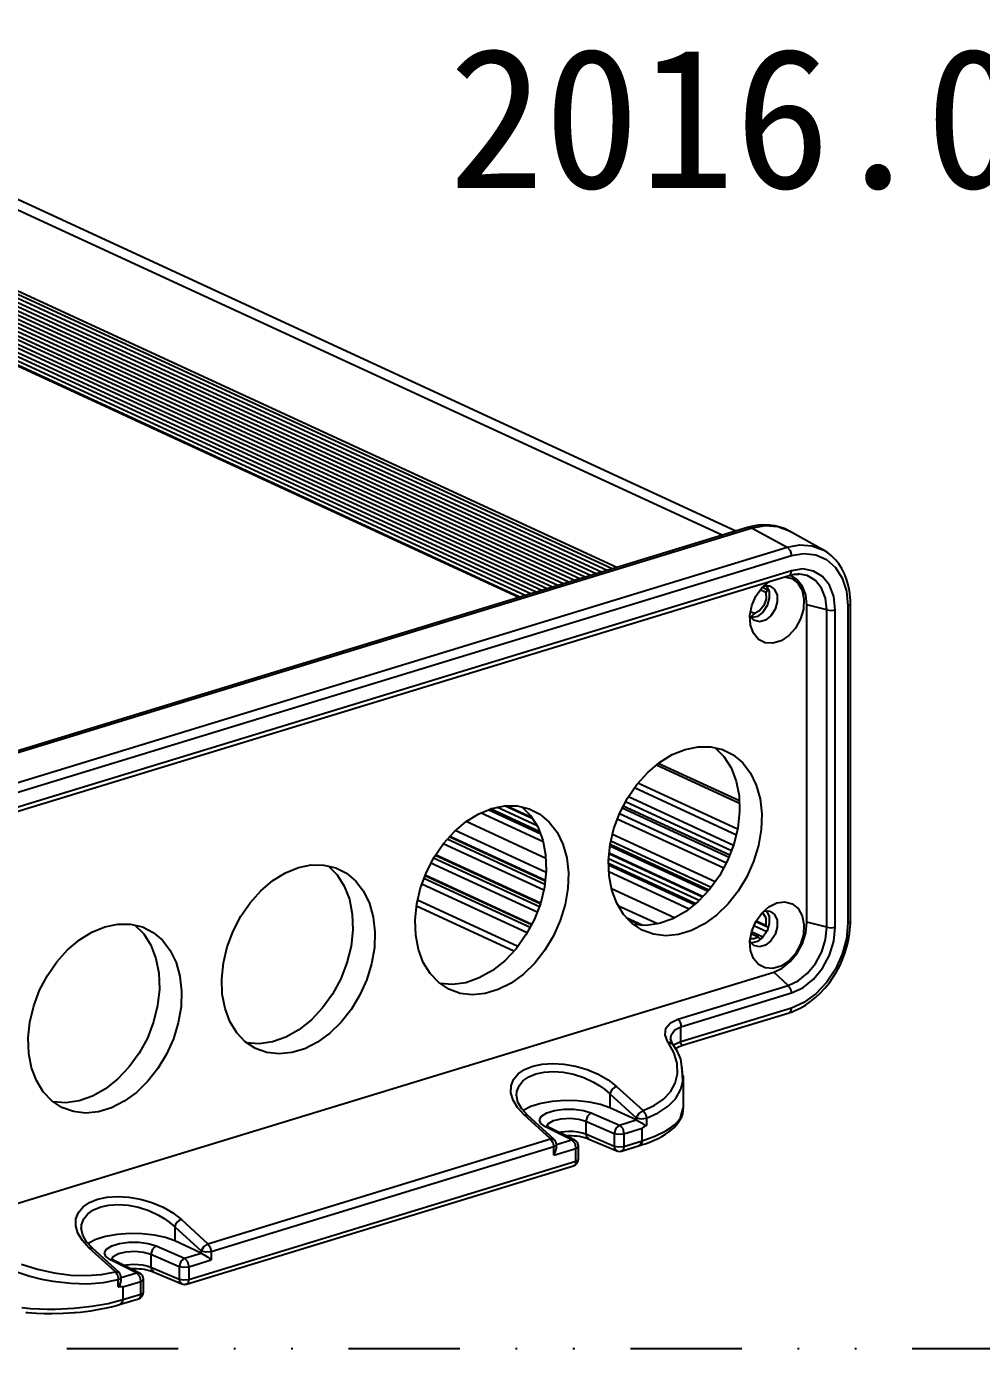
# Model space of a CAD drawing. Header units: millimetres. Extents: x 555 to 820, y -31 to 211.
# Drawn here: x 633.1 to 687.6, y -31.5 to 43.9 of the extents above; entities that cross this region are included whole.
import ezdxf
from ezdxf.enums import TextEntityAlignment as Align

# ---------------------------------------------------------------- set-up
doc = ezdxf.new("R2010")
doc.units = ezdxf.units.MM
doc.linetypes.add('DIVIDE', pattern=[31.75, 12.7, -6.35, 0, -6.35, 0, -6.35])
doc.layers.add('1', color=7, linetype='Continuous')
doc.layers.add('text', color=212, linetype='Continuous', lineweight=20)
doc.styles.add('宋体', font='SimSun.ttf', dxfattribs={"height": 15})

# ---------------------------------------------------------------- blocks, each defined once
blk = doc.blocks.new('A$C312572CB')
at = {"layer": '1', "color": 7}
for p, q in [((144.709, 55.453), (75.329, 87.457)), ((145.687, 55.751), (76.64, 87.602)), ((136.095, 52.821), (66.715, 84.825)), ((136.492, 52.942), (67.112, 84.947)), ((136.87, 53.058), (67.49, 85.062)), ((137.185, 53.154), (67.806, 85.158)), ((132.992, 51.873), (63.612, 83.877)), ((133.39, 51.994), (64.01, 83.999)), ((133.768, 52.11), (64.388, 84.114)), ((134.165, 52.231), (64.785, 84.236)), ((134.543, 52.347), (65.164, 84.351)), ((134.941, 52.468), (65.561, 84.473)), ((135.319, 52.584), (65.939, 84.588)), ((135.716, 52.705), (66.337, 84.71)), ((130.205, 51.021), (60.825, 83.026)), ((130.287, 51.046), (60.907, 83.051)), ((130.665, 51.162), (61.286, 83.167)), ((131.063, 51.283), (61.683, 83.288)), ((131.441, 51.399), (62.061, 83.404)), ((131.838, 51.52), (62.459, 83.525)), ((132.217, 51.636), (62.837, 83.641)), ((132.614, 51.757), (63.234, 83.762)), ((146.506, 56.001), (78.718, 35.29)), ((146.831, 55.955), (79.043, 35.244)), ((146.895, 56.102), (146.506, 56.001)), ((146.664, 56.013), (146.506, 56.001)), ((146.831, 55.955), (146.664, 56.013)), ((147.777, 56.126), (146.831, 55.955)), ((146.831, 55.955), (149.339, 54.605)), ((147.286, 56.165), (146.895, 56.102)), ((147.677, 56.191), (147.286, 56.165)), ((148.066, 56.177), (147.677, 56.191)), ((148.682, 56.053), (147.777, 56.126)), ((148.446, 56.122), (148.066, 56.177)), ((148.82, 56.032), (148.446, 56.122)), ((149.507, 55.74), (148.682, 56.053)), ((149.188, 55.908), (148.82, 56.032)), ((149.528, 55.728), (149.188, 55.908)), ((151.921, 54.398), (149.507, 55.74)), ((149.565, 55.702), (149.528, 55.728)), ((149.601, 55.676), (149.565, 55.702)), ((149.339, 54.605), (150.234, 54.769)), ((150.234, 54.769), (151.091, 54.707)), ((151.091, 54.707), (151.875, 54.422)), ((81.551, 33.894), (149.339, 54.605)), ((81.851, 33.293), (149.638, 54.004)), ((149.339, 54.605), (149.552, 54.363)), ((149.552, 54.363), (149.638, 54.004)), ((149.638, 54.004), (150.534, 54.158)), ((150.534, 54.158), (151.385, 54.062)), ((151.385, 54.062), (152.149, 53.722)), ((151.883, 54.417), (151.869, 54.422)), ((151.897, 54.411), (151.883, 54.417)), ((152.216, 54.227), (151.897, 54.411)), ((152.149, 53.722), (152.786, 53.155)), ((152.503, 53.984), (152.216, 54.227)), ((152.772, 53.711), (152.503, 53.984)), ((153.016, 53.413), (152.772, 53.711)), ((149.638, 52.933), (81.851, 32.221)), ((149.593, 52.714), (149.638, 52.933)), ((150.448, 53.053), (149.638, 52.933)), ((151.203, 52.91), (150.448, 53.053)), ((151.851, 52.514), (151.203, 52.91)), ((152.786, 53.155), (153.266, 52.389)), ((153.232, 53.08), (153.016, 53.413)), ((153.416, 52.718), (153.232, 53.08)), ((81.681, 31.889), (149.469, 52.6)), ((147.542, 51.72), (148.066, 52.172)), ((147.681, 51.863), (148.093, 51.845)), ((147.85, 51.882), (148.043, 51.481)), ((148.093, 51.845), (148.421, 51.616)), ((149.151, 52.503), (149.675, 52.372)), ((149.469, 52.6), (149.593, 52.714)), ((149.469, 52.6), (149.83, 52.679)), ((150.06, 52.275), (149.577, 52.578)), ((149.675, 52.372), (150.103, 52.039)), ((149.83, 52.679), (150.173, 52.687)), ((150.43, 51.806), (150.06, 52.275)), ((150.766, 52.583), (150.089, 52.699)), ((150.103, 52.039), (150.398, 51.534)), ((151.349, 52.239), (150.766, 52.583)), ((151.796, 51.689), (151.349, 52.239)), ((152.349, 51.891), (151.851, 52.514)), ((152.661, 51.085), (152.349, 51.891)), ((153.266, 52.389), (153.564, 51.463)), ((153.569, 52.33), (153.416, 52.718)), ((153.69, 51.922), (153.569, 52.33)), ((153.777, 51.495), (153.69, 51.922)), ((146.82, 50.441), (147.114, 51.126)), ((147.114, 51.126), (147.542, 51.72)), ((147.811, 51.368), (147.403, 51.557)), ((147.943, 51.566), (147.562, 51.742)), ((147.831, 50.918), (147.674, 50.453)), ((147.943, 51.566), (147.811, 51.368)), ((147.811, 51.368), (147.831, 50.918)), ((148.065, 50.974), (147.912, 50.446)), ((147.968, 51.608), (147.943, 51.566)), ((147.987, 51.654), (147.968, 51.608)), ((148.043, 51.481), (148.065, 50.974)), ((148.421, 51.616), (148.612, 51.215)), ((148.612, 51.215), (148.633, 50.71)), ((150.398, 51.534), (150.531, 50.903)), ((150.662, 51.2), (150.43, 51.806)), ((150.531, 50.903), (150.493, 50.202)), ((150.742, 50.498), (150.662, 51.2)), ((152.078, 50.972), (151.796, 51.689)), ((152.174, 50.139), (152.078, 50.972)), ((152.768, 50.149), (152.661, 51.085)), ((153.564, 51.463), (153.665, 50.423)), ((153.83, 51.054), (153.777, 51.495)), ((153.844, 50.813), (153.83, 51.054)), ((146.686, 49.728), (146.82, 50.441)), ((147, 49.871), (146.717, 50.002)), ((147.375, 50.076), (147, 49.871)), ((147.61, 49.987), (147.21, 49.674)), ((147.674, 50.453), (147.375, 50.076)), ((147.912, 50.446), (147.61, 49.987)), ((148.48, 50.184), (148.179, 49.727)), ((148.633, 50.71), (148.48, 50.184)), ((150.493, 50.202), (150.285, 49.494)), ((152.174, 50.139), (150.742, 50.498)), ((150.742, 27.883), (150.742, 50.498)), ((152.174, 50.139), (152.476, 50.107)), ((152.174, 27.523), (152.174, 50.139)), ((152.476, 50.107), (152.768, 50.149)), ((152.768, 27.534), (152.768, 50.149)), ((153.8, 50.488), (153.665, 50.423)), ((153.665, 50.423), (153.665, 27.808)), ((153.849, 50.569), (153.8, 50.488)), ((153.849, 50.569), (153.844, 50.813)), ((153.849, 27.954), (153.849, 50.569)), ((146.965, 49.401), (146.684, 49.702)), ((146.725, 49.051), (146.686, 49.728)), ((146.933, 48.47), (146.725, 49.051)), ((146.767, 49.593), (146.746, 49.603)), ((146.767, 49.593), (146.764, 49.58)), ((146.854, 49.772), (146.767, 49.593)), ((147.21, 49.674), (146.779, 49.561)), ((147, 49.871), (146.854, 49.772)), ((147.353, 49.299), (146.965, 49.401)), ((147.781, 49.414), (147.353, 49.299)), ((148.179, 49.727), (147.781, 49.414)), ((150.285, 49.494), (149.926, 48.843)), ((147.291, 48.038), (146.933, 48.47)), ((149.45, 48.306), (148.898, 47.933)), ((149.926, 48.843), (149.45, 48.306)), ((147.768, 47.793), (147.291, 48.038)), ((148.32, 47.757), (147.768, 47.793)), ((148.898, 47.933), (148.32, 47.757)), ((140.241, 39.27), (141.138, 39.824)), ((141.138, 39.824), (142.063, 40.2)), ((142.063, 40.2), (142.987, 40.388)), ((142.987, 40.388), (143.884, 40.383)), ((143.884, 40.383), (144.729, 40.185)), ((144.183, 40.336), (144.827, 39.691)), ((144.729, 40.185), (145.498, 39.799)), ((144.827, 39.691), (145.339, 38.884)), ((145.498, 39.799), (146.167, 39.237)), ((139.396, 38.555), (140.241, 39.27)), ((140.021, 39.104), (145.946, 36.371)), ((145.938, 36.527), (140.144, 39.199)), ((145.339, 38.884), (145.703, 37.941)), ((146.167, 39.237), (146.719, 38.514)), ((137.958, 36.729), (138.627, 37.7)), ((138.627, 37.7), (139.396, 38.555)), ((145.804, 34.513), (138.699, 37.79)), ((145.703, 37.941), (145.907, 36.889)), ((146.719, 38.514), (147.136, 37.652)), ((145.511, 33.359), (138.012, 36.818)), ((145.717, 34.097), (138.44, 37.454)), ((145.907, 36.889), (145.947, 35.761)), ((147.136, 37.652), (147.408, 36.675)), ((127.348, 35.61), (128.272, 35.987)), ((131.767, 34.167), (128.011, 35.9)), ((131.711, 34.311), (128.158, 35.95)), ((131.704, 34.33), (128.177, 35.957)), ((128.272, 35.987), (129.196, 36.175)), ((131.505, 34.756), (128.629, 36.082)), ((131.21, 35.244), (129.192, 36.175)), ((129.196, 36.175), (130.094, 36.17)), ((131.15, 35.328), (129.294, 36.184)), ((130.094, 36.17), (130.939, 35.972)), ((130.393, 36.123), (131.037, 35.478)), ((130.939, 35.972), (131.707, 35.586)), ((137.406, 35.669), (137.958, 36.729)), ((137.579, 36.039), (145.199, 32.524)), ((145.251, 32.652), (137.642, 36.162)), ((145.374, 32.966), (137.801, 36.459)), ((147.408, 36.675), (147.526, 35.612)), ((125.606, 34.342), (126.451, 35.057)), ((132.14, 32.418), (126.439, 35.048)), ((126.451, 35.057), (127.348, 35.61)), ((131.942, 33.617), (127.48, 35.676)), ((131.037, 35.478), (131.549, 34.671)), ((131.707, 35.586), (132.377, 35.023)), ((132.377, 35.023), (132.928, 34.301)), ((136.989, 34.552), (137.406, 35.669)), ((144.815, 31.729), (137.223, 35.231)), ((145.004, 32.098), (137.382, 35.614)), ((145.947, 35.761), (145.82, 34.592)), ((147.526, 35.612), (147.486, 34.493)), ((124.837, 33.487), (125.606, 34.342)), ((132.093, 30.804), (125.24, 33.965)), ((132.1, 30.853), (125.274, 34.002)), ((132.15, 31.418), (125.671, 34.406)), ((131.549, 34.671), (131.912, 33.727)), ((132.928, 34.301), (133.346, 33.439)), ((136.717, 33.409), (136.989, 34.552)), ((144.21, 30.75), (136.872, 34.136)), ((145.82, 34.592), (145.53, 33.416)), ((147.486, 34.493), (147.291, 33.35)), ((124.168, 32.515), (124.837, 33.487)), ((131.987, 30.158), (124.819, 33.465)), ((132.062, 30.58), (125.091, 33.796)), ((131.912, 33.727), (132.117, 32.676)), ((133.346, 33.439), (133.618, 32.462)), ((136.599, 32.274), (136.717, 33.409)), ((136.704, 33.335), (143.71, 30.103)), ((143.762, 30.166), (136.717, 33.415)), ((143.92, 30.362), (136.764, 33.663)), ((145.53, 33.416), (145.086, 32.27)), ((147.291, 33.35), (146.945, 32.216)), ((123.616, 31.456), (124.168, 32.515)), ((131.522, 28.589), (123.927, 32.092)), ((131.666, 28.979), (124.131, 32.454)), ((131.733, 29.185), (124.244, 32.64)), ((131.748, 29.231), (124.269, 32.681)), ((132.117, 32.676), (132.156, 31.548)), ((133.618, 32.462), (133.735, 31.399)), ((142.81, 29.191), (136.594, 32.059)), ((142.821, 29.201), (136.595, 32.074)), ((136.639, 31.179), (136.599, 32.274)), ((143.065, 29.423), (136.605, 32.403)), ((143.309, 29.663), (136.629, 32.744)), ((143.347, 29.701), (136.634, 32.798)), ((145.086, 32.27), (144.503, 31.189)), ((146.945, 32.216), (146.459, 31.123)), ((112.66, 30.843), (113.558, 31.397)), ((113.558, 31.397), (114.482, 31.773)), ((114.482, 31.773), (115.406, 31.962)), ((115.406, 31.962), (116.304, 31.957)), ((116.304, 31.957), (117.149, 31.758)), ((116.603, 31.91), (117.247, 31.264)), ((117.149, 31.758), (117.917, 31.372)), ((117.247, 31.264), (117.758, 30.458)), ((117.917, 31.372), (118.587, 30.81)), ((123.199, 30.338), (123.616, 31.456)), ((131.115, 27.686), (123.504, 31.197)), ((131.136, 27.729), (123.523, 31.241)), ((132.156, 31.548), (132.029, 30.378)), ((133.735, 31.399), (133.696, 30.279)), ((142.721, 29.114), (136.594, 31.94)), ((142.345, 28.819), (136.613, 31.463)), ((136.834, 30.155), (136.639, 31.179)), ((144.503, 31.189), (143.796, 30.206)), ((146.459, 31.123), (145.846, 30.104)), ((111.815, 30.129), (112.66, 30.843)), ((117.758, 30.458), (118.122, 29.514)), ((118.587, 30.81), (119.138, 30.088)), ((122.927, 29.196), (123.199, 30.338)), ((130.808, 27.133), (123.283, 30.605)), ((131.014, 27.495), (123.425, 30.996)), ((132.029, 30.378), (131.74, 29.203)), ((133.696, 30.279), (133.501, 29.136)), ((141.312, 28.188), (136.804, 30.267)), ((137.18, 29.232), (136.834, 30.155)), ((143.796, 30.206), (142.989, 29.35)), ((110.377, 28.302), (111.047, 29.273)), ((111.047, 29.273), (111.815, 30.129)), ((118.122, 29.514), (118.327, 28.462)), ((119.138, 30.088), (119.556, 29.225)), ((119.556, 29.225), (119.827, 28.249)), ((130.13, 26.149), (122.974, 29.45)), ((137.666, 28.437), (137.18, 29.232)), ((142.989, 29.35), (142.106, 28.648)), ((145.846, 30.104), (145.124, 29.187)), ((148.04, 28.983), (148.609, 29.259)), ((148.609, 29.259), (149.177, 29.33)), ((149.177, 29.33), (149.696, 29.19)), ((109.826, 27.242), (110.377, 28.302)), ((118.327, 28.462), (118.366, 27.334)), ((122.809, 28.06), (122.927, 29.196)), ((129.857, 25.818), (122.9, 29.027)), ((131.74, 29.203), (131.296, 28.057)), ((133.501, 29.136), (133.155, 28.002)), ((140.088, 27.756), (137.269, 29.056)), ((138.279, 27.792), (137.666, 28.437)), ((142.106, 28.648), (141.173, 28.121)), ((144.315, 28.399), (143.44, 27.763)), ((145.124, 29.187), (144.315, 28.399)), ((147.1, 27.93), (147.522, 28.526)), ((147.522, 28.526), (148.04, 28.983)), ((147.568, 28.577), (147.813, 28.19)), ((147.681, 28.692), (148.093, 28.673)), ((147.85, 28.71), (148.043, 28.31)), ((148.043, 28.31), (148.065, 27.802)), ((148.093, 28.673), (148.421, 28.444)), ((148.421, 28.444), (148.612, 28.044)), ((149.696, 29.19), (150.117, 28.852)), ((150.117, 28.852), (150.405, 28.344)), ((150.405, 28.344), (150.533, 27.713)), ((99.768, 27.184), (100.692, 27.56)), ((100.692, 27.56), (101.616, 27.748)), ((101.616, 27.748), (102.513, 27.743)), ((102.513, 27.743), (103.359, 27.545)), ((102.812, 27.696), (103.456, 27.051)), ((103.359, 27.545), (104.127, 27.159)), ((118.366, 27.334), (118.239, 26.165)), ((119.827, 28.249), (119.945, 27.185)), ((122.849, 26.965), (122.809, 28.06)), ((131.296, 28.057), (130.712, 26.976)), ((133.155, 28.002), (132.669, 26.91)), ((139.043, 27.65), (137.868, 28.192)), ((138.919, 27.655), (137.951, 28.101)), ((139.001, 27.316), (138.279, 27.792)), ((139.273, 27.651), (138.364, 27.723)), ((140.219, 27.786), (139.273, 27.651)), ((141.173, 28.121), (140.219, 27.786)), ((143.44, 27.763), (142.526, 27.296)), ((146.813, 27.247), (147.1, 27.93)), ((147.877, 27.203), (146.952, 27.63)), ((147.943, 27.525), (147.093, 27.917)), ((147.811, 27.642), (147.117, 27.962)), ((147.813, 28.19), (147.811, 27.642)), ((147.811, 27.642), (147.943, 27.525)), ((148.065, 27.802), (147.912, 27.275)), ((147.943, 27.525), (147.968, 27.498)), ((147.968, 27.498), (147.987, 27.465)), ((148.633, 27.538), (148.48, 27.013)), ((148.612, 28.044), (148.633, 27.538)), ((150.533, 27.713), (150.49, 27.015)), ((150.661, 27.127), (150.742, 27.883)), ((152.174, 27.523), (150.742, 27.883)), ((152.08, 26.641), (152.174, 27.523)), ((152.174, 27.523), (152.476, 27.492)), ((152.476, 27.492), (152.768, 27.534)), ((152.661, 26.533), (152.768, 27.534)), ((153.665, 27.808), (153.564, 26.706)), ((153.801, 27.873), (153.665, 27.808)), ((153.79, 27.079), (153.836, 27.546)), ((153.849, 27.954), (153.801, 27.873)), ((153.836, 27.546), (153.846, 27.75)), ((153.846, 27.75), (153.849, 27.954)), ((98.025, 25.915), (98.87, 26.63)), ((98.87, 26.63), (99.768, 27.184)), ((103.456, 27.051), (103.968, 26.244)), ((104.127, 27.159), (104.796, 26.597)), ((104.796, 26.597), (105.348, 25.874)), ((109.408, 26.125), (109.826, 27.242)), ((119.945, 27.185), (119.906, 26.066)), ((123.044, 25.941), (122.849, 26.965)), ((130.712, 26.976), (130.006, 25.993)), ((132.669, 26.91), (132.056, 25.891)), ((139.81, 27.023), (139.001, 27.316)), ((140.685, 26.921), (139.81, 27.023)), ((141.599, 27.013), (140.685, 26.921)), ((142.526, 27.296), (141.599, 27.013)), ((146.965, 26.229), (146.684, 26.53)), ((146.685, 26.538), (146.813, 27.247)), ((146.728, 25.865), (146.685, 26.538)), ((146.977, 26.694), (146.698, 26.691)), ((147.263, 26.819), (146.76, 27.051)), ((147.21, 26.503), (146.779, 26.39)), ((147.609, 26.816), (146.795, 27.191)), ((147.263, 26.819), (146.977, 26.694)), ((147.61, 26.816), (147.21, 26.503)), ((147.394, 26.702), (147.263, 26.819)), ((147.424, 26.682), (147.394, 26.702)), ((147.456, 26.668), (147.424, 26.682)), ((147.912, 27.275), (147.61, 26.816)), ((148.179, 26.555), (147.781, 26.243)), ((148.48, 27.013), (148.179, 26.555)), ((150.49, 27.015), (150.28, 26.311)), ((150.425, 26.373), (150.661, 27.127)), ((151.805, 25.762), (152.08, 26.641)), ((152.349, 25.536), (152.661, 26.533)), ((153.564, 26.706), (153.266, 25.599)), ((153.599, 26.141), (153.71, 26.609)), ((153.71, 26.609), (153.79, 27.079)), ((97.257, 25.06), (98.025, 25.915)), ((103.968, 26.244), (104.332, 25.301)), ((105.348, 25.874), (105.765, 25.012)), ((109.137, 24.982), (109.408, 26.125)), ((118.239, 26.165), (117.949, 24.989)), ((119.906, 26.066), (119.71, 24.923)), ((123.39, 25.019), (123.044, 25.941)), ((130.006, 25.993), (129.199, 25.137)), ((132.056, 25.891), (131.334, 24.974)), ((146.938, 25.29), (146.728, 25.865)), ((147.353, 26.128), (146.965, 26.229)), ((147.781, 26.243), (147.353, 26.128)), ((149.921, 25.664), (149.446, 25.132)), ((149.559, 25.073), (150.049, 25.672)), ((150.28, 26.311), (149.921, 25.664)), ((150.049, 25.672), (150.425, 26.373)), ((151.366, 24.945), (151.805, 25.762)), ((151.851, 24.61), (152.349, 25.536)), ((153.266, 25.599), (152.786, 24.54)), ((153.284, 25.222), (153.457, 25.677)), ((153.457, 25.677), (153.599, 26.141)), ((96.587, 24.089), (97.257, 25.06)), ((104.332, 25.301), (104.537, 24.249)), ((105.765, 25.012), (106.037, 24.035)), ((109.019, 23.847), (109.137, 24.982)), ((117.949, 24.989), (117.506, 23.844)), ((119.71, 24.923), (119.365, 23.789)), ((123.876, 24.224), (123.39, 25.019)), ((129.199, 25.137), (128.316, 24.435)), ((131.334, 24.974), (130.525, 24.186)), ((147.296, 24.862), (146.938, 25.29)), ((147.772, 24.62), (147.296, 24.862)), ((148.321, 24.585), (147.772, 24.62)), ((148.896, 24.761), (148.321, 24.585)), ((148.376, 24.333), (148.988, 24.617)), ((149.446, 25.132), (148.896, 24.761)), ((148.988, 24.617), (149.559, 25.073)), ((150.795, 24.247), (151.366, 24.945)), ((151.203, 23.817), (151.851, 24.61)), ((152.786, 24.54), (152.149, 23.583)), ((152.854, 24.347), (153.083, 24.777)), ((153.083, 24.777), (153.284, 25.222)), ((80.588, 3.622), (148.376, 24.333)), ((96.036, 23.029), (96.587, 24.089)), ((104.537, 24.249), (104.576, 23.121)), ((106.037, 24.035), (106.155, 22.972)), ((109.058, 22.752), (109.019, 23.847)), ((117.506, 23.844), (116.922, 22.763)), ((119.365, 23.789), (118.878, 22.697)), ((124.489, 23.579), (123.876, 24.224)), ((125.21, 23.103), (124.489, 23.579)), ((126.429, 23.572), (125.483, 23.438)), ((127.383, 23.908), (126.429, 23.572)), ((128.316, 24.435), (127.383, 23.908)), ((130.525, 24.186), (129.65, 23.55)), ((149.416, 23.384), (148.376, 24.333)), ((149.416, 23.384), (150.13, 23.714)), ((150.13, 23.714), (150.795, 24.247)), ((150.448, 23.213), (151.203, 23.817)), ((152.149, 23.583), (151.385, 22.777)), ((152.321, 23.542), (152.599, 23.934)), ((152.599, 23.934), (152.854, 24.347)), ((95.618, 21.912), (96.036, 23.029)), ((104.576, 23.121), (104.449, 21.952)), ((106.155, 22.972), (106.116, 21.853)), ((109.254, 21.728), (109.058, 22.752)), ((116.922, 22.763), (116.216, 21.779)), ((118.878, 22.697), (118.266, 21.677)), ((125.483, 23.438), (124.574, 23.509)), ((126.02, 22.81), (125.21, 23.103)), ((126.894, 22.708), (126.02, 22.81)), ((127.809, 22.8), (126.894, 22.708)), ((128.736, 23.083), (127.809, 22.8)), ((129.65, 23.55), (128.736, 23.083)), ((141.539, 20.977), (149.416, 23.384)), ((141.762, 20.432), (149.638, 22.838)), ((149.416, 23.384), (149.577, 23.142)), ((149.577, 23.142), (149.638, 22.838)), ((149.638, 22.838), (150.448, 23.213)), ((151.385, 22.777), (150.534, 22.161)), ((151.363, 22.515), (151.701, 22.83)), ((151.701, 22.83), (152.021, 23.173)), ((152.021, 23.173), (152.321, 23.542)), ((95.347, 20.769), (95.618, 21.912)), ((104.449, 21.952), (104.159, 20.776)), ((106.116, 21.853), (105.92, 20.71)), ((109.6, 20.805), (109.254, 21.728)), ((116.216, 21.779), (115.409, 20.924)), ((118.266, 21.677), (117.544, 20.761)), ((149.638, 21.766), (141.762, 19.36)), ((149.593, 21.547), (149.638, 21.766)), ((150.534, 22.161), (149.638, 21.766)), ((149.892, 21.587), (150.274, 21.766)), ((150.274, 21.766), (150.647, 21.981)), ((150.647, 21.981), (151.012, 22.232)), ((151.012, 22.232), (151.363, 22.515)), ((95.229, 19.634), (95.347, 20.769)), ((104.159, 20.776), (103.716, 19.63)), ((110.086, 20.01), (109.6, 20.805)), ((115.409, 20.924), (114.525, 20.222)), ((117.544, 20.761), (116.734, 19.973)), ((141.011, 20.719), (141.539, 20.977)), ((141.539, 20.977), (141.628, 20.871)), ((141.628, 20.871), (141.7, 20.735)), ((141.7, 20.735), (141.746, 20.584)), ((141.873, 19.113), (149.469, 21.434)), ((149.469, 21.434), (149.593, 21.547)), ((149.469, 21.434), (149.682, 21.505)), ((149.682, 21.505), (149.892, 21.587)), ((105.92, 20.71), (105.574, 19.576)), ((110.699, 19.365), (110.086, 20.01)), ((114.525, 20.222), (113.592, 19.695)), ((116.734, 19.973), (115.86, 19.336)), ((140.627, 19.854), (140.691, 20.333)), ((140.835, 19.337), (140.627, 19.854)), ((140.691, 20.333), (141.011, 20.719)), ((141.031, 19.693), (141.083, 19.887)), ((141.083, 19.887), (141.338, 20.217)), ((141.338, 20.217), (141.762, 20.432)), ((141.746, 20.584), (141.762, 20.432)), ((141.762, 19.36), (141.762, 20.432)), ((95.268, 18.538), (95.229, 19.634)), ((103.716, 19.63), (103.132, 18.549)), ((105.574, 19.576), (105.088, 18.483)), ((111.42, 18.89), (110.699, 19.365)), ((111.693, 19.225), (110.784, 19.296)), ((112.23, 18.596), (111.42, 18.89)), ((112.638, 19.359), (111.693, 19.225)), ((113.592, 19.695), (112.638, 19.359)), ((114.946, 18.87), (114.018, 18.586)), ((115.86, 19.336), (114.946, 18.87)), ((140.835, 19.337), (140.994, 19.326)), ((140.873, 19.28), (140.835, 19.337)), ((140.873, 19.28), (141.031, 19.27)), ((141.27, 18.544), (140.873, 19.28)), ((140.994, 19.326), (141.139, 19.228)), ((141.087, 19.395), (141.024, 19.565)), ((141.031, 19.558), (141.031, 19.693)), ((141.031, 19.27), (141.154, 19.205)), ((141.149, 19.225), (141.087, 19.395)), ((141.154, 19.205), (141.227, 19.084)), ((141.529, 18.662), (141.156, 19.215)), ((141.197, 19.156), (141.16, 19.213)), ((141.33, 19.177), (141.227, 19.084)), ((141.762, 19.36), (141.33, 19.177)), ((141.333, 18.829), (141.432, 18.902)), ((141.432, 18.902), (141.642, 19.018)), ((141.642, 19.018), (141.89, 19.118)), ((141.765, 19.28), (141.762, 19.36)), ((141.776, 19.212), (141.765, 19.28)), ((141.792, 19.161), (141.776, 19.212)), ((141.816, 19.126), (141.792, 19.161)), ((141.844, 19.111), (141.816, 19.126)), ((141.879, 19.115), (141.844, 19.111)), ((95.463, 17.515), (95.268, 18.538)), ((103.132, 18.549), (102.426, 17.566)), ((105.088, 18.483), (104.475, 17.464)), ((113.104, 18.494), (112.23, 18.596)), ((114.018, 18.586), (113.104, 18.494)), ((141.488, 17.806), (141.27, 18.544)), ((141.752, 18.113), (141.529, 18.662)), ((141.827, 17.567), (141.752, 18.113)), ((95.809, 16.592), (95.463, 17.515)), ((102.426, 17.566), (101.619, 16.71)), ((104.475, 17.464), (103.754, 16.547)), ((129.829, 16.679), (130.154, 17.07)), ((130.154, 17.07), (130.614, 17.388)), ((130.614, 17.388), (131.191, 17.623)), ((130.907, 16.868), (131.414, 17.078)), ((131.191, 17.623), (131.866, 17.77)), ((131.414, 17.078), (132.007, 17.204)), ((131.866, 17.77), (132.617, 17.822)), ((132.007, 17.204), (132.671, 17.243)), ((132.617, 17.822), (133.42, 17.777)), ((132.671, 17.243), (133.368, 17.192)), ((133.368, 17.192), (134.11, 17.045)), ((133.42, 17.777), (134.249, 17.632)), ((134.11, 17.045), (134.836, 16.812)), ((134.249, 17.632), (135.072, 17.391)), ((135.072, 17.391), (135.857, 17.059)), ((135.857, 17.059), (136.568, 16.65)), ((141.359, 16.416), (141.518, 17.089)), ((141.518, 17.089), (141.488, 17.806)), ((141.922, 16.66), (141.82, 17.663)), ((141.866, 17.03), (141.827, 17.567)), ((141.905, 16.492), (141.866, 17.03)), ((96.296, 15.797), (95.809, 16.592)), ((101.619, 16.71), (100.735, 16.008)), ((103.754, 16.547), (102.944, 15.759)), ((129.638, 15.731), (129.653, 16.227)), ((129.653, 16.227), (129.829, 16.679)), ((130.057, 15.807), (130.216, 16.229)), ((130.216, 16.229), (130.5, 16.58)), ((130.5, 16.58), (130.907, 16.868)), ((134.836, 16.812), (135.529, 16.495)), ((135.529, 16.495), (135.943, 16.251)), ((135.943, 16.251), (136.305, 15.995)), ((136.568, 16.65), (137.171, 16.181)), ((137.015, 16.105), (136.869, 15.98)), ((137.171, 16.181), (137.015, 16.105)), ((137.171, 16.181), (139.058, 14.457)), ((141.02, 15.804), (141.359, 16.416)), ((141.755, 15.977), (141.922, 16.66)), ((141.936, 14.61), (141.936, 16.936)), ((96.908, 15.152), (96.296, 15.797)), ((97.63, 14.676), (96.908, 15.152)), ((97.902, 15.011), (96.993, 15.083)), ((98.848, 15.146), (97.902, 15.011)), ((99.802, 15.481), (98.848, 15.146)), ((100.735, 16.008), (99.802, 15.481)), ((102.07, 15.123), (101.156, 14.656)), ((102.944, 15.759), (102.07, 15.123)), ((129.791, 15.206), (129.638, 15.731)), ((130.108, 14.676), (129.791, 15.206)), ((130.13, 15.065), (130.031, 15.547)), ((130.048, 15.501), (130.057, 15.807)), ((132.584, 15.106), (131.766, 14.96)), ((133.473, 15.175), (132.584, 15.106)), ((134.379, 15.162), (133.473, 15.175)), ((135.251, 15.068), (134.379, 15.162)), ((136.305, 15.995), (136.69, 15.662)), ((136.755, 15.824), (136.69, 15.662)), ((136.69, 15.662), (136.69, 14.661)), ((136.69, 15.662), (138.577, 13.939)), ((136.869, 15.98), (136.755, 15.824)), ((139.853, 14.814), (140.512, 15.266)), ((140.512, 15.266), (141.02, 15.804)), ((140.854, 14.773), (141.389, 15.33)), ((141.389, 15.33), (141.755, 15.977)), ((98.439, 14.383), (97.63, 14.676)), ((99.314, 14.281), (98.439, 14.383)), ((100.228, 14.373), (99.314, 14.281)), ((101.156, 14.656), (100.228, 14.373)), ((130.578, 14.167), (130.108, 14.676)), ((130.409, 14.581), (130.13, 15.065)), ((130.867, 14.096), (130.409, 14.581)), ((131.065, 14.743), (130.524, 14.47)), ((130.578, 14.167), (130.719, 14.181)), ((132.472, 12.437), (130.578, 14.167)), ((130.719, 14.181), (130.822, 14.135)), ((132.716, 12.406), (130.822, 14.136)), ((131.766, 14.96), (131.065, 14.743)), ((131.828, 14.062), (132.199, 14.29)), ((132.199, 14.29), (132.752, 14.459)), ((132.752, 14.459), (133.424, 14.549)), ((133.424, 14.549), (134.137, 14.549)), ((134.137, 14.549), (134.809, 14.46)), ((134.809, 14.46), (135.363, 14.291)), ((135.363, 14.291), (135.097, 14.068)), ((136.036, 14.897), (135.251, 15.068)), ((135.363, 14.291), (137.386, 13.422)), ((136.69, 14.661), (136.036, 14.897)), ((138.58, 13.789), (136.69, 14.661)), ((138.756, 14.256), (138.577, 13.939)), ((139.058, 14.457), (138.756, 14.256)), ((139.058, 14.457), (139.853, 14.814)), ((139.058, 14.457), (139.17, 14.331)), ((139.17, 14.331), (139.231, 14.219)), ((139.231, 14.219), (139.264, 14.133)), ((139.264, 14.133), (139.282, 14.069)), ((139.3, 13.918), (140.147, 14.296)), ((140.147, 14.296), (140.854, 14.773)), ((141.721, 13.933), (141.912, 14.621)), ((141.817, 14.019), (141.889, 14.228)), ((141.889, 14.228), (141.925, 14.442)), ((141.927, 14.534), (141.92, 14.626)), ((141.925, 14.442), (141.927, 14.534)), ((131.683, 13.799), (131.828, 14.062)), ((131.78, 13.534), (131.683, 13.799)), ((132.107, 13.296), (131.78, 13.534)), ((132.107, 13.296), (132.223, 13.309)), ((133.964, 12.376), (132.107, 13.296)), ((132.223, 13.342), (132.16, 13.396)), ((132.181, 13.311), (132.312, 13.546)), ((132.269, 13.314), (132.223, 13.342)), ((132.223, 13.309), (132.329, 13.281)), ((132.329, 13.281), (132.269, 13.314)), ((132.312, 13.546), (132.678, 13.744)), ((134.186, 12.361), (132.329, 13.281)), ((132.678, 13.744), (133.221, 13.872)), ((133.221, 13.872), (133.855, 13.909)), ((133.855, 13.909), (134.476, 13.85)), ((134.476, 13.85), (134.986, 13.704)), ((135.097, 14.068), (134.986, 13.704)), ((134.986, 13.704), (134.986, 12.79)), ((134.986, 13.704), (137.01, 12.835)), ((137.12, 13.199), (137.01, 12.835)), ((137.386, 13.422), (137.12, 13.199)), ((137.386, 13.422), (138.58, 13.789)), ((137.386, 13.422), (137.609, 13.183)), ((137.702, 12.813), (138.986, 13.205)), ((138.577, 13.939), (138.927, 13.87)), ((138.577, 13.939), (138.58, 13.789)), ((138.58, 13.789), (138.678, 13.74)), ((138.678, 13.74), (138.788, 13.676)), ((138.788, 13.676), (138.945, 13.575)), ((138.927, 13.87), (139.3, 13.918)), ((138.945, 13.575), (139.144, 13.441)), ((139.128, 13.292), (138.986, 13.205)), ((138.986, 12.301), (138.986, 13.205)), ((139.3, 13.402), (139.128, 13.292)), ((139.144, 13.441), (139.2, 13.408)), ((139.2, 13.408), (139.259, 13.389)), ((139.259, 13.389), (139.287, 13.394)), ((139.282, 14.069), (139.3, 13.918)), ((139.287, 13.394), (139.3, 13.402)), ((139.3, 13.918), (139.3, 13.402)), ((140.688, 13.018), (141.017, 13.231)), ((141.017, 13.231), (141.302, 13.455)), ((141.092, 13.086), (141.283, 13.256)), ((141.283, 13.256), (141.452, 13.435)), ((141.302, 13.455), (141.537, 13.69)), ((141.452, 13.435), (141.599, 13.622)), ((141.537, 13.69), (141.721, 13.933)), ((141.599, 13.622), (141.719, 13.816)), ((141.719, 13.816), (141.817, 14.019)), ((108.04, 4.973), (132.472, 12.437)), ((132.472, 12.437), (132.611, 12.452)), ((132.472, 12.437), (132.633, 12.195)), ((132.611, 12.452), (132.716, 12.406)), ((132.879, 12.044), (133.964, 12.376)), ((133.056, 12.922), (133.198, 12.948)), ((133.198, 12.948), (133.759, 12.99)), ((133.567, 12.674), (133.797, 12.679)), ((133.759, 12.99), (134.074, 12.981)), ((133.797, 12.679), (133.976, 12.676)), ((133.964, 12.376), (134.08, 12.389)), ((133.964, 12.376), (134.187, 12.137)), ((133.976, 12.676), (134.153, 12.667)), ((134.074, 12.981), (134.397, 12.946)), ((134.08, 12.389), (134.186, 12.361)), ((134.153, 12.667), (134.34, 12.649)), ((134.34, 12.649), (134.521, 12.625)), ((134.397, 12.946), (134.708, 12.883)), ((134.521, 12.625), (134.705, 12.592)), ((134.705, 12.592), (134.876, 12.551)), ((134.708, 12.883), (134.986, 12.79)), ((134.876, 12.551), (135.042, 12.501)), ((134.986, 12.79), (135.015, 12.622)), ((134.986, 12.79), (137.01, 11.93)), ((135.015, 12.622), (135.171, 12.462)), ((135.042, 12.501), (135.19, 12.443)), ((135.159, 12.457), (137.191, 11.594)), ((137.01, 12.835), (137.01, 11.93)), ((137.01, 12.835), (137.344, 12.771)), ((137.344, 12.771), (137.702, 12.813)), ((137.609, 13.183), (137.702, 12.813)), ((137.702, 12.813), (137.702, 11.908)), ((137.702, 11.908), (138.986, 12.301)), ((138.986, 12.301), (138.962, 12.135)), ((138.986, 12.301), (139.906, 12.63)), ((139.542, 12.219), (139.844, 12.345)), ((139.844, 12.345), (140.131, 12.479)), ((139.906, 12.63), (140.688, 13.018)), ((140.131, 12.479), (140.4, 12.62)), ((140.4, 12.62), (140.651, 12.767)), ((140.651, 12.767), (140.881, 12.923)), ((140.881, 12.923), (141.092, 13.086)), ((108.263, 4.427), (132.694, 11.892)), ((132.633, 12.195), (132.694, 11.892)), ((132.694, 11.892), (132.83, 11.956)), ((132.694, 11.283), (132.694, 11.892)), ((132.694, 11.283), (134.28, 11.767)), ((132.694, 11.283), (132.83, 11.547)), ((132.83, 11.956), (132.879, 12.037)), ((132.83, 11.547), (132.879, 11.788)), ((132.879, 11.788), (132.879, 12.037)), ((134.187, 12.137), (134.28, 11.767)), ((134.28, 11.767), (134.416, 11.832)), ((134.28, 10.863), (134.28, 11.767)), ((134.416, 11.832), (134.464, 11.913)), ((134.464, 11.008), (134.464, 11.913)), ((137.01, 11.93), (137.058, 11.719)), ((137.01, 11.93), (137.344, 11.867)), ((137.058, 11.719), (137.191, 11.594)), ((137.344, 11.867), (137.702, 11.908)), ((137.532, 11.576), (138.818, 11.969)), ((137.656, 11.689), (137.532, 11.576)), ((137.702, 11.908), (137.656, 11.689)), ((138.809, 11.972), (139.018, 12.034)), ((138.962, 12.135), (138.814, 11.974)), ((139.018, 12.034), (139.221, 12.1)), ((139.221, 12.1), (139.542, 12.219)), ((106.508, 2.097), (134.11, 10.53)), ((106.678, 2.43), (134.28, 10.863)), ((134.234, 10.644), (134.11, 10.53)), ((134.28, 10.863), (134.234, 10.644)), ((134.28, 10.863), (134.416, 10.928)), ((134.416, 10.928), (134.464, 11.008)), ((98.805, 7.2), (99.13, 7.591)), ((99.13, 7.591), (99.59, 7.909)), ((99.59, 7.909), (100.167, 8.144)), ((99.883, 7.389), (100.39, 7.599)), ((100.167, 8.144), (100.842, 8.291)), ((100.39, 7.599), (100.982, 7.725)), ((100.842, 8.291), (101.592, 8.343)), ((100.982, 7.725), (101.647, 7.764)), ((101.592, 8.343), (102.396, 8.298)), ((101.647, 7.764), (102.344, 7.713)), ((102.344, 7.713), (103.086, 7.567)), ((102.396, 8.298), (103.225, 8.153)), ((103.086, 7.567), (103.812, 7.333)), ((103.225, 8.153), (104.047, 7.912)), ((104.047, 7.912), (104.833, 7.581)), ((104.833, 7.581), (105.544, 7.171)), ((98.614, 6.252), (98.629, 6.749)), ((98.629, 6.749), (98.805, 7.2)), ((99.033, 6.328), (99.192, 6.75)), ((99.192, 6.75), (99.476, 7.101)), ((99.476, 7.101), (99.883, 7.389)), ((103.812, 7.333), (104.505, 7.016)), ((104.505, 7.016), (104.918, 6.773)), ((104.918, 6.773), (105.281, 6.516)), ((105.544, 7.171), (106.146, 6.702)), ((105.991, 6.626), (105.845, 6.501)), ((106.146, 6.702), (105.991, 6.626)), ((106.146, 6.702), (108.04, 4.973)), ((98.767, 5.727), (98.614, 6.252)), ((99.084, 5.197), (98.767, 5.727)), ((99.106, 5.586), (99.007, 6.068)), ((99.024, 6.022), (99.033, 6.328)), ((102.449, 5.697), (101.56, 5.628)), ((103.355, 5.683), (102.449, 5.697)), ((104.227, 5.589), (103.355, 5.683)), ((105.281, 6.516), (105.666, 6.183)), ((105.731, 6.345), (105.666, 6.183)), ((105.666, 6.183), (105.666, 5.182)), ((105.666, 6.183), (107.559, 4.454)), ((105.845, 6.501), (105.731, 6.345)), ((99.554, 4.688), (99.084, 5.197)), ((99.384, 5.102), (99.106, 5.586)), ((99.842, 4.617), (99.384, 5.102)), ((100.041, 5.264), (99.5, 4.991)), ((100.742, 5.481), (100.041, 5.264)), ((101.56, 5.628), (100.742, 5.481)), ((100.804, 4.583), (101.174, 4.812)), ((101.174, 4.812), (101.728, 4.981)), ((101.728, 4.981), (102.4, 5.07)), ((102.4, 5.07), (103.113, 5.07)), ((103.113, 5.07), (103.785, 4.981)), ((103.785, 4.981), (104.339, 4.812)), ((104.339, 4.812), (104.073, 4.589)), ((105.012, 5.418), (104.227, 5.589)), ((104.339, 4.812), (106.362, 3.943)), ((105.666, 5.182), (105.012, 5.418)), ((107.559, 4.309), (105.666, 5.182)), ((107.739, 4.772), (107.559, 4.454)), ((108.04, 4.973), (107.739, 4.772)), ((108.04, 4.973), (108.201, 4.731)), ((108.201, 4.731), (108.263, 4.427)), ((99.554, 4.688), (99.695, 4.703)), ((101.441, 2.964), (99.554, 4.688)), ((99.695, 4.703), (99.797, 4.656)), ((101.685, 2.933), (99.798, 4.657)), ((100.658, 4.321), (100.804, 4.583)), ((100.755, 4.055), (100.658, 4.321)), ((101.083, 3.817), (100.755, 4.055)), ((101.083, 3.817), (101.199, 3.83)), ((102.94, 2.897), (101.083, 3.817)), ((101.199, 3.863), (101.136, 3.917)), ((101.157, 3.832), (101.288, 4.067)), ((101.245, 3.835), (101.199, 3.863)), ((101.199, 3.83), (101.305, 3.802)), ((101.305, 3.802), (101.245, 3.835)), ((101.288, 4.067), (101.654, 4.265)), ((103.162, 2.882), (101.305, 3.802)), ((101.654, 4.265), (102.197, 4.393)), ((102.197, 4.393), (102.831, 4.43)), ((102.831, 4.43), (103.452, 4.371)), ((103.452, 4.371), (103.962, 4.225)), ((104.073, 4.589), (103.962, 4.225)), ((103.962, 4.225), (105.985, 3.356)), ((103.962, 4.225), (103.962, 3.311)), ((106.362, 3.943), (106.096, 3.72)), ((106.362, 3.943), (107.559, 4.309)), ((106.362, 3.943), (106.585, 3.704)), ((106.678, 3.334), (108.263, 3.818)), ((107.559, 4.454), (107.896, 4.386)), ((107.559, 4.454), (107.559, 4.309)), ((107.559, 4.309), (107.769, 4.19)), ((107.769, 4.19), (108.027, 4.01)), ((107.896, 4.386), (108.263, 4.427)), ((108.027, 4.01), (108.263, 3.818)), ((108.263, 4.427), (108.263, 3.818)), ((94.491, 2.942), (95.341, 2.67)), ((94.734, 3.521), (95.895, 3.15)), ((95.895, 3.15), (97.079, 2.887)), ((97.079, 2.887), (98.253, 2.737)), ((100.458, 2.778), (101.441, 2.964)), ((101.441, 2.964), (101.58, 2.979)), ((101.441, 2.964), (101.537, 2.833)), ((101.537, 2.833), (101.568, 2.771)), ((101.58, 2.979), (101.685, 2.933)), ((101.845, 2.565), (102.94, 2.897)), ((102.031, 3.443), (102.173, 3.469)), ((102.173, 3.469), (102.735, 3.512)), ((102.543, 3.195), (102.773, 3.2)), ((102.735, 3.512), (103.05, 3.502)), ((102.773, 3.2), (102.952, 3.197)), ((102.94, 2.897), (103.056, 2.91)), ((102.94, 2.897), (103.163, 2.658)), ((102.952, 3.197), (103.129, 3.188)), ((103.05, 3.502), (103.372, 3.468)), ((103.056, 2.91), (103.162, 2.882)), ((103.129, 3.188), (103.316, 3.171)), ((103.316, 3.171), (103.497, 3.146)), ((103.372, 3.468), (103.684, 3.404)), ((103.497, 3.146), (103.681, 3.113)), ((103.681, 3.113), (103.852, 3.072)), ((103.684, 3.404), (103.962, 3.311)), ((103.852, 3.072), (104.018, 3.022)), ((103.962, 3.311), (103.991, 3.143)), ((103.962, 3.311), (105.985, 2.452)), ((103.991, 3.143), (104.147, 2.983)), ((104.018, 3.022), (104.166, 2.965)), ((104.135, 2.978), (106.166, 2.115)), ((106.096, 3.72), (105.985, 3.356)), ((105.985, 3.356), (105.985, 2.452)), ((105.985, 3.356), (106.32, 3.292)), ((106.32, 3.292), (106.678, 3.334)), ((106.585, 3.704), (106.678, 3.334)), ((106.678, 3.334), (106.678, 2.43)), ((95.341, 2.67), (96.177, 2.457)), ((96.177, 2.457), (96.989, 2.3)), ((96.989, 2.3), (98.255, 2.151)), ((98.253, 2.737), (99.389, 2.701)), ((98.255, 2.151), (99.451, 2.123)), ((99.389, 2.701), (100.458, 2.778)), ((99.451, 2.123), (100.597, 2.212)), ((100.597, 2.212), (101.643, 2.412)), ((101.568, 2.771), (101.589, 2.719)), ((101.589, 2.719), (101.617, 2.63)), ((101.617, 2.63), (101.631, 2.566)), ((101.631, 2.566), (101.643, 2.412)), ((101.643, 2.412), (101.794, 2.479)), ((101.643, 1.896), (101.643, 2.412)), ((101.643, 1.896), (101.671, 1.902)), ((101.788, 1.896), (101.643, 1.896)), ((101.671, 1.902), (101.697, 1.919)), ((101.697, 1.919), (101.751, 1.989)), ((101.751, 1.989), (101.843, 2.316)), ((101.972, 1.896), (101.788, 1.896)), ((101.794, 2.479), (101.848, 2.564)), ((101.848, 2.316), (101.848, 2.564)), ((101.972, 1.896), (103.256, 2.288)), ((101.972, 1.896), (101.972, 0.992)), ((103.163, 2.658), (103.256, 2.288)), ((103.256, 2.288), (103.391, 2.353)), ((103.256, 1.384), (103.256, 2.288)), ((103.391, 2.353), (103.44, 2.434)), ((103.44, 1.53), (103.44, 2.434)), ((105.985, 2.452), (106.034, 2.241)), ((105.985, 2.452), (106.32, 2.388)), ((106.034, 2.241), (106.166, 2.115)), ((106.32, 2.388), (106.678, 2.43)), ((106.632, 2.21), (106.508, 2.097)), ((106.678, 2.43), (106.632, 2.21)), ((100.924, 0.72), (101.972, 0.992)), ((101.8, 0.658), (103.086, 1.051)), ((101.972, 0.992), (101.948, 0.826)), ((101.972, 0.992), (103.256, 1.384)), ((103.21, 1.165), (103.086, 1.051)), ((103.256, 1.384), (103.21, 1.165)), ((103.256, 1.384), (103.391, 1.449)), ((103.391, 1.449), (103.44, 1.53)), ((94.771, 0.418), (95.394, 0.364)), ((95.054, 0.084), (95.107, 0.078)), ((95.107, 0.078), (95.16, 0.073)), ((95.16, 0.073), (95.483, 0.046)), ((95.394, 0.364), (96, 0.33)), ((95.483, 0.046), (95.81, 0.028)), ((95.81, 0.028), (96.368, 0.007)), ((96, 0.33), (96.585, 0.314)), ((96.368, 0.007), (96.93, 0)), ((96.585, 0.314), (97.145, 0.314)), ((96.93, 0), (97.718, 0.017)), ((97.145, 0.314), (98.482, 0.373)), ((97.718, 0.017), (98.496, 0.065)), ((98.482, 0.373), (99.752, 0.511)), ((98.496, 0.065), (98.529, 0.067)), ((98.529, 0.067), (98.562, 0.069)), ((98.562, 0.069), (98.939, 0.103)), ((98.939, 0.103), (99.31, 0.147)), ((99.31, 0.147), (99.684, 0.197)), ((99.684, 0.197), (100.051, 0.254)), ((99.752, 0.511), (100.924, 0.72)), ((100.051, 0.254), (100.43, 0.323)), ((100.43, 0.323), (100.801, 0.399)), ((100.801, 0.399), (101.171, 0.484)), ((101.171, 0.484), (101.525, 0.578)), ((101.525, 0.578), (101.662, 0.62)), ((101.662, 0.62), (101.795, 0.663)), ((101.948, 0.826), (101.795, 0.663))]:
    blk.add_line(p, q, dxfattribs=at)
for centre, start, end in [((132.379, 12.037), 0, 47.59744), ((133.964, 11.913), 0, 63.6337), ((137.386, 12.054), 246.98282, 286.98957), ((133.964, 11.008), 286.98957, 0), ((101.348, 2.564), 0, 47.59744), ((102.94, 2.434), 0, 63.6337), ((106.362, 2.575), 246.98282, 286.98957), ((102.94, 1.53), 286.98957, 0)]:
    blk.add_arc(centre, 0.5, start, end, dxfattribs=at)

msp = doc.modelspace()

# ---------------------------------------------------------------- linework, layer by layer
at = {"layer": 'Defpoints', "color": 48, "linetype": 'DIVIDE', "ltscale": 0.5}
msp.add_lwpolyline([(555.065, -31.469), (820.182, -31.469), (820.182, 210.9), (555.065, 210.9)], close=True, dxfattribs=at)

# ---------------------------------------------------------------- block references
at = {"xscale": 0.8, "yscale": 0.8, "zscale": 0.8}
msp.add_blockref('A$C312572CB', (557.065, -29.469), dxfattribs=at)

# ---------------------------------------------------------------- texts
at = {"layer": 'text', "style": '宋体'}
msp.add_text('2016.07.06', height=8, dxfattribs=at).set_placement((684.436, 38.686), align=Align.MIDDLE_CENTER)

doc.saveas('drawing.dxf')
